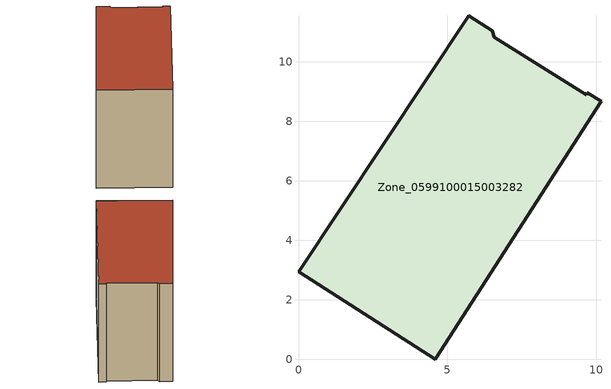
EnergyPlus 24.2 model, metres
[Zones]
Zone_0599100015003282
 floor ground (C_G): 4.6,0 0,2.93 5.73,11.54 6.51,11.03 6.58,10.82 9.67,8.89 9.71,8.96 10.17,8.67 z1.01
 wall outside (C_F): 10.17,8.67 9.71,8.96 9.67,8.89 6.58,10.82 6.51,11.03 5.73,11.54 0,2.93 4.6,0 10.17,8.67 z1.01:9.56
 roof outside (C_R): 9.67,8.89 6.58,10.82 6.51,11.03 5.73,11.54 0,2.93 4.6,0 10.17,8.67 9.71,8.96 z9.56
[BUILDING]
Pand.0599100015003282: North Axis=0; Terrain=City; Loads Convergence Tolerance Value=0.04; Temperature Convergence Tolerance Value=0.4; Solar Distribution=FullExterior; Maximum Number of Warmup Days=25; Minimum Number of Warmup Days=1
[Site:Location]
Rotterdam.The.Hague.AP_ZH_NLD Design_Conditions: Latitude=51.96; Longitude=4.45; Time Zone=1; Elevation=-4.5
[SITE:GROUNDTEMPERATURE:BUILDINGSURFACE]
18, 18, 18, 18, 18, 18, 18, 18, 18, 18, 18, 18
[MATERIAL] Thermal Absorptance=0.9; Solar Absorptance=0.7; Visible Absorptance=0.7
Name | Roughness | Thickness | Conductivity | Density | Specific Heat
G.TI.2006-2014 | MediumSmooth | 0.15 | 0.06 | 540 | 1210
F.TI.2006-2014 | Rough | 0.3 | 0.12 | 1920 | 840
R.TI.2006-2014 | MediumRough | 0.2 | 0.08 | 1500 | 1000
[CONSTRUCTION]
C_G: G.TI.2006-2014
C_F: F.TI.2006-2014
C_R: R.TI.2006-2014
[ZONE]
Zone_0599100015003282: Type=1; Multiplier=1; Ceiling Height=Autocalculate; Volume=Autocalculate; Floor Area=autocalculate; Part of Total Floor Area=Yes
[ZONEINFILTRATION:DESIGNFLOWRATE]
Infil_Zone_0599100015003282: Zone or ZoneList or Space or SpaceList=Zone_0599100015003282; Schedule=AlwaysOn; Design Flow Rate Calculation Method=Flow/Area; Flow Rate per Floor Area=0.0015; Constant Term Coefficient=1; Temperature Term Coefficient=0; Velocity Term Coefficient=0; Velocity Squared Term Coefficient=0
[HVACTEMPLATE:ZONE:IDEALLOADSAIRSYSTEM]
Zone_0599100015003282: Maximum Heating Supply Air Temperature=50; Minimum Cooling Supply Air Temperature=13; Maximum Heating Supply Air Humidity Ratio=0.0156; Minimum Cooling Supply Air Humidity Ratio=0.0077; Heating Limit=NoLimit; Cooling Limit=NoLimit; Dehumidification Control Type=ConstantSensibleHeatRatio; Cooling Sensible Heat Ratio=0.7; Dehumidification Setpoint=60; Humidification Control Type=None; Humidification Setpoint=30; Outdoor Air Method=None; Outdoor Air Flow Rate per Person=0.00944; Outdoor Air Flow Rate per Zone Floor Area=0; Outdoor Air Flow Rate per Zone=0; Demand Controlled Ventilation Type=None; Outdoor Air Economizer Type=NoEconomizer; Heat Recovery Type=None; Sensible Heat Recovery Effectiveness=0.7; Latent Heat Recovery Effectiveness=0.65
[ZONECONTROL:THERMOSTAT]
ThermostatControl_Zone_0599100015003282: Zone or ZoneList=Zone_0599100015003282; Control Type Schedule=DualSetpointControlType; Control 1=Thermostat_Zone_0599100015003282; Temperature Difference Between Cutout And Setpoint=0
[THERMOSTATSETPOINT:DUALSETPOINT]
Thermostat_Zone_0599100015003282: Heating Setpoint Temperature Schedule=HeatingSetpoint_Zone_0599100015003282; Cooling Setpoint Temperature Schedule=CoolingSetpoint_Zone_0599100015003282
[SCHEDULE:COMPACT]
HeatingSetpoint_Zone_0599100015003282: Through: 12/31, For: AllDays, Until: 24:00, 21
CoolingSetpoint_Zone_0599100015003282: Through: 12/31, For: AllDays, Until: 24:00, 24
DualSetpointControlType: Through: 12/31, For: AllDays, Until: 24:00, 4
AlwaysOn: Through: 12/31, For: AllDays, Until: 24:00, 1
